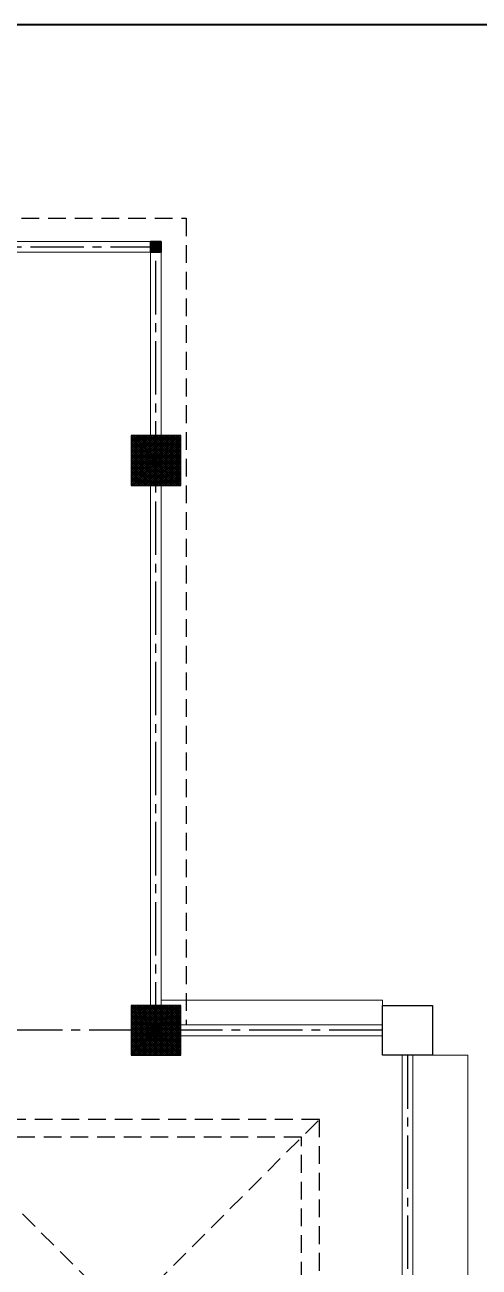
# Model space of a CAD drawing. Header units: inches. Extents: x 249 to 1192, y -18 to 440.
# Drawn here: x 305.01 to 311.39, y 207.05 to 224.49 of the extents above; entities that cross this region are included whole.
import ezdxf
from ezdxf.enums import TextEntityAlignment as Align

# ---------------------------------------------------------------- set-up
doc = ezdxf.new("R2010")
doc.units = ezdxf.units.IN
doc.header["$MEASUREMENT"] = 0
for name, pattern in [('CENTER2', [1.125, 0.75, -0.125, 0.125, -0.125]), ('DASHED2', [0.375, 0.25, -0.125]), ('HIDDEN', [0.375, 0.25, -0.125])]:
    doc.linetypes.add(name, pattern=pattern)
for name, color, linetype, lineweight in [('ARSIR BETON', 8, 'Continuous', 0), ('DINDING', 6, 'Continuous', 0), ('GRS KOP', 1, 'Continuous', 40), ('KOP', 7, 'Continuous', 20)]:
    doc.layers.add(name, color=color, linetype=linetype, lineweight=lineweight)
for name, color, linetype in [('AS', 15, 'CENTER2'), ('ATAP', 123, 'Continuous'), ('FURNITURE', 11, 'Continuous'), ('KOLOM', 5, 'Continuous')]:
    doc.layers.add(name, color=color, linetype=linetype)
doc.styles.get("Standard").update_dxf_attribs({"font": 'arial.ttf'})

# ---------------------------------------------------------------- blocks, each defined once
blk = doc.blocks.new('KOP-ARS')
at = {"layer": 'GRS KOP'}
blk.add_line((83, 54), (1, 54), dxfattribs=at)
at = {"layer": 'KOP'}
for tag, height, p in [('SUKMA', 0.2, (78, 9.9)), ('1:100', 0.25, (81.3, 5.5)), ('1:100', 0.25, (81.3, 4.9)), ('1:100', 0.25, (81.3, 4.3)), ('AR-01', 0.35, (78.15, 2.7)), ('10', 0.35, (81.3, 2.7)), ('2012', 0.35, (81.3, 1.7))]:
    blk.add_attdef(tag, text='', height=height, dxfattribs=at).set_placement(p, align=Align.MIDDLE)
for p in [(73.7, 5.325), (73.7, 4.725), (73.7, 4.125)]:
    blk.add_attdef('-', p, '', height=0.35, dxfattribs=at)
blk = doc.blocks.new('TENDA')
at = {"linetype": 'HIDDEN'}
for points in [[(738.833, 192.212), (744.333, 192.212), (744.333, 197.712), (738.833, 197.712)], [(739.083, 192.462), (744.083, 192.462), (744.083, 197.462), (739.083, 197.462)]]:
    blk.add_lwpolyline(points, close=True, dxfattribs=at)
for points in [[(738.833, 197.712), (744.333, 192.212)], [(738.833, 192.212), (744.333, 197.712)]]:
    blk.add_lwpolyline(points, dxfattribs=at)
blk = doc.blocks.new('K1')
at = {"layer": 'ARSIR BETON'}
h = blk.add_hatch(dxfattribs=at)
h.set_pattern_fill('ANSI37', color=256, scale=0.15, style=0)
h.set_pattern_definition([(45, (258.37489, 277.120751), (-0.01325825, 0.01325825), []), (135, (258.37489, 277.120751), (-0.01325825, -0.01325825), [])])
h.paths.add_polyline_path([(259.125, 277.171), (259.125, 277.871), (258.425, 277.871), (258.425, 277.171)])
at = {"layer": 'KOLOM'}
blk.add_lwpolyline([(258.425, 277.171), (259.125, 277.171), (259.125, 277.871), (258.425, 277.871)], close=True, dxfattribs=at)
for points in [[(258.725, 277.571), (258.825, 277.471)], [(258.725, 277.471), (258.825, 277.571)]]:
    blk.add_lwpolyline(points, dxfattribs=at)
blk = doc.blocks.new('K2')
at = {"layer": 'ARSIR BETON'}
h = blk.add_hatch(dxfattribs=at)
h.set_pattern_fill('ANSI37', color=256, scale=0.1, style=0)
h.set_pattern_definition([(45, (-38.743626, 268.082874), (-0.0088388, 0.0088388), []), (135, (-38.743626, 268.082874), (-0.0088388, -0.0088388), [])])
h.paths.add_polyline_path([(-38.594, 268.233), (-38.744, 268.233), (-38.744, 268.083), (-38.594, 268.083)])
at = {"layer": 'KOLOM'}
blk.add_lwpolyline([(-38.744, 268.083), (-38.594, 268.083), (-38.594, 268.233), (-38.744, 268.233)], close=True, dxfattribs=at)
blk = doc.blocks.new('LANTAI 2')
at = {"layer": 'AS'}
blk.add_line((738.108, 193.889), (738.108, 186.589), dxfattribs=at)
for points in [[(734.572, 194.164), (734.572, 205.314)], [(731.684, 205.239), (734.572, 205.239)], [(737.758, 194.239), (730.459, 194.239)]]:
    blk.add_lwpolyline(points, dxfattribs=at)
at = {"layer": 'ATAP', "linetype": 'DASHED2'}
blk.add_lwpolyline([(685.258, 178.789), (684.933, 178.789), (684.933, 205.638), (695.508, 205.638), (695.508, 205.638), (727.808, 205.638), (734.997, 205.638), (734.997, 194.314)], dxfattribs=at)
at = {"layer": 'DINDING'}
for p, q in [((738.033, 193.889), (738.033, 186.589)), ((738.183, 193.889), (738.183, 186.589))]:
    blk.add_line(p, q, dxfattribs=at)
for points in [[(731.684, 205.314), (734.647, 205.314)], [(734.497, 194.164), (734.497, 205.314)], [(734.647, 194.164), (734.647, 205.314)], [(731.684, 205.164), (734.572, 205.164)], [(734.647, 194.664), (737.758, 194.664), (737.758, 194.314)], [(737.758, 194.314), (734.497, 194.314)], [(737.758, 194.164), (734.497, 194.164)], [(738.183, 186.589), (738.958, 186.589), (738.958, 193.889), (738.183, 193.889)]]:
    blk.add_lwpolyline(points, dxfattribs=at)
at = {"layer": 'KOLOM'}
blk.add_lwpolyline([(737.758, 194.589), (738.458, 194.589), (738.458, 193.889), (737.758, 193.889)], close=True, dxfattribs=at)
at = {"rotation": 180}
for p in [(695.904, 473.397), (695.904, 462.397)]:
    blk.add_blockref('K2', p, dxfattribs=at)
at = {"xscale": -1}
for p in [(695.904, -62.919), (695.904, -73.919)]:
    blk.add_blockref('K2', p, dxfattribs=at)
at = {"layer": 'FURNITURE'}
blk.add_blockref('TENDA', (-7.462, -4.723), dxfattribs=at)
at = {"layer": 'KOLOM'}
for p in [(475.798, -75.282), (475.798, -83.282)]:
    blk.add_blockref('K1', p, dxfattribs=at)

msp = doc.modelspace()

# ---------------------------------------------------------------- block references
at = {"layer": 'KOP'}
msp.add_blockref('KOP-ARS', (249.2179, 170.4885), dxfattribs=at)

# ---------------------------------------------------------------- next in the draw order: block references
msp.add_blockref('LANTAI 2', (-427.7223, 16.1343))

doc.saveas('drawing.dxf')
